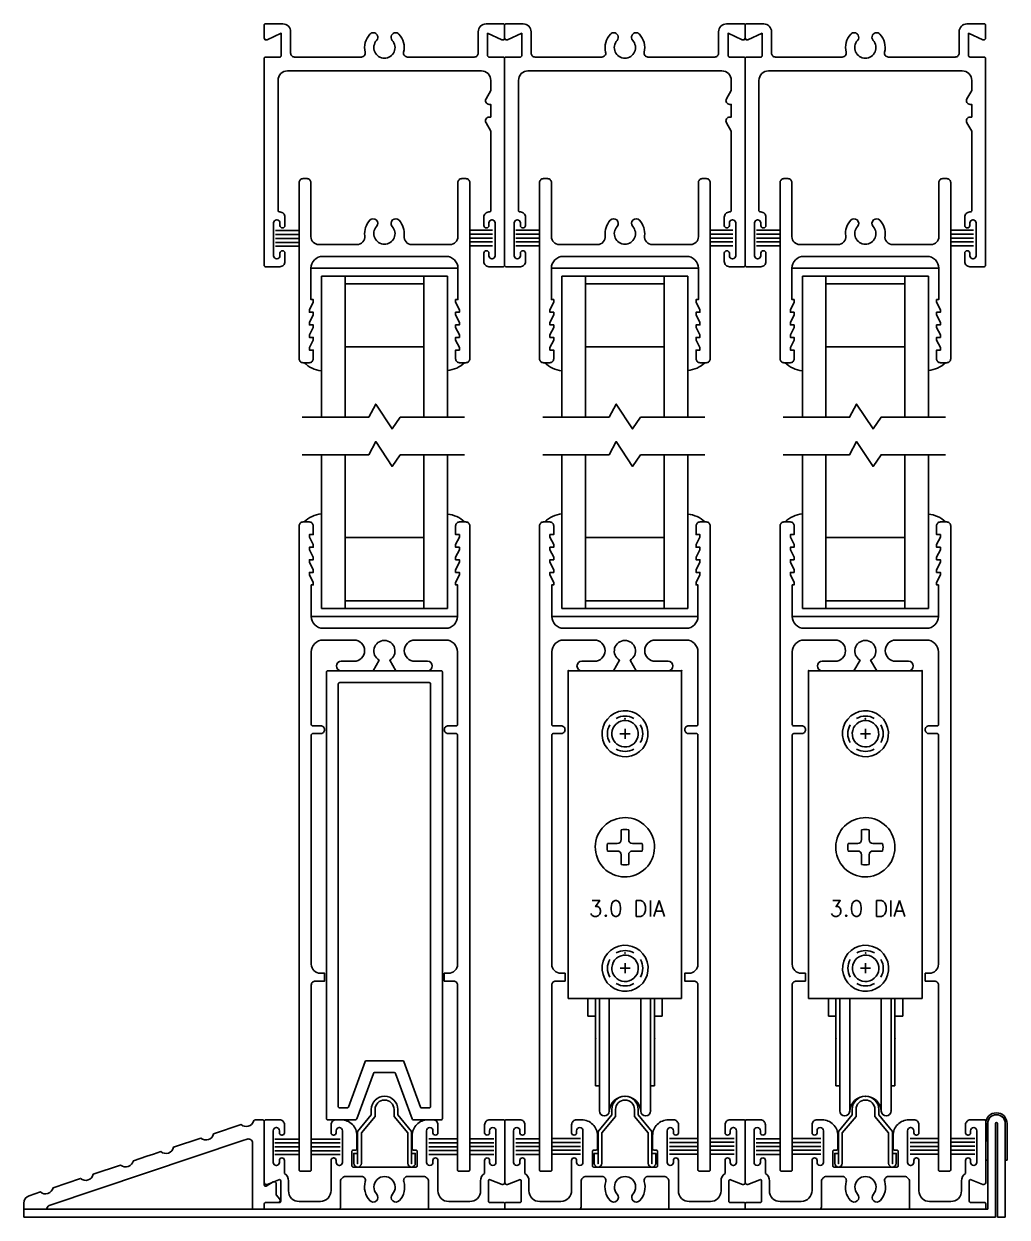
# Model space of a CAD drawing. Extents: x -28 to 139, y -71 to 26.
# Drawn here: x -8.36 to -0.56, y 10.05 to 19.51 of the extents above; entities that cross this region are included whole.
import ezdxf
from ezdxf.enums import TextEntityAlignment as Align

# ---------------------------------------------------------------- set-up
doc = ezdxf.new("R2010")
doc.units = 0
doc.header["$MEASUREMENT"] = 0
doc.layers.get('0').update_dxf_attribs({"linetype": 'CONTINUOUS'})
for name, color, linetype in [('FRAME', 1, 'CONTINUOUS'), ('GLASS-VINYL', 7, 'CONTINUOUS'), ('HEM COVER', 4, 'CONTINUOUS'), ('RISER', 7, 'CONTINUOUS'), ('SASH', 5, 'CONTINUOUS'), ('SEAL', 7, 'CONTINUOUS'), ('SILL-PAN', 7, 'CONTINUOUS'), ('VENT', 5, 'CONTINUOUS')]:
    doc.layers.add(name, color=color, linetype=linetype)
doc.styles.get("Standard").update_dxf_attribs({"font": 'simplex.shx'})

# ---------------------------------------------------------------- blocks, each defined once
blk = doc.blocks.new('3004 STD TOP-RAIL')
at = {"color": 5}
blk.add_lwpolyline([(-0.116, 0.1058), (-0.116, 0.1058, 0.216769), (-0.156, -0.0179, -0.448133), (-0.2176, -0.087), (-0.521, -0.087, -0.414214), (-0.583, -0.025), (-0.583, 0.405, 0.414214), (-0.614, 0.436), (-0.646, 0.436, 0.414214), (-0.677, 0.405), (-0.677, -0.993, 0.414214), (-0.646, -1.024), (-0.596, -1.024, 0.414214), (-0.565, -0.993), (-0.565, -0.924), (-0.595, -0.924), (-0.595, -0.904), (-0.565, -0.844), (-0.565, -0.824), (-0.595, -0.824), (-0.595, -0.804), (-0.565, -0.744), (-0.565, -0.724), (-0.595, -0.724), (-0.595, -0.704), (-0.565, -0.644), (-0.565, -0.624), (-0.595, -0.624), (-0.595, -0.604), (-0.565, -0.544), (-0.565, -0.524), (-0.583, -0.524), (-0.583, -0.275, -0.414214), (-0.489, -0.181), (0, -0.181), (0.489, -0.181, -0.414214), (0.583, -0.275), (0.583, -0.524), (0.565, -0.524), (0.565, -0.544), (0.595, -0.604), (0.595, -0.624), (0.565, -0.624), (0.565, -0.644), (0.595, -0.704), (0.595, -0.724), (0.565, -0.724), (0.565, -0.744), (0.595, -0.804), (0.595, -0.824), (0.565, -0.824), (0.565, -0.844), (0.595, -0.904), (0.595, -0.924), (0.565, -0.924), (0.565, -0.993, 0.414214), (0.596, -1.024), (0.646, -1.024, 0.414214), (0.677, -0.993), (0.677, 0.405, 0.414214), (0.646, 0.436), (0.614, 0.436, 0.414214), (0.583, 0.405), (0.583, -0.025, -0.414214), (0.521, -0.087), (0.2176, -0.087, -0.448133), (0.156, -0.0179, 0.216769), (0.116, 0.1058, 0.999998), (0.0621, 0.0566, -0.651692), (0, -0.084, -0.651692), (-0.0621, 0.0566, 0.999998), (-0.116, 0.1058), (-0.116, 0.1058)], format="xyb", dxfattribs=at)
blk = doc.blocks.new('3027 MAMMOTH B-RAIL')
at = {"color": 0}
blk.add_lwpolyline([(0.475, -0.624, 0.414214), (0.506, -0.655), (0.57, -0.655, -0.414214), (0.58, -0.665), (0.58, -2.484, -0.414214), (0.508, -2.556), (0.475, -2.556), (0.475, -2.618), (0.549, -2.618, -0.414214), (0.58, -2.649), (0.58, -4.116, 0.414214), (0.59, -4.126), (0.667, -4.126, 0.414214), (0.677, -4.116), (0.677, 0.993, 0.414214), (0.646, 1.024), (0.596, 1.024, 0.414214), (0.565, 0.993), (0.565, 0.924), (0.595, 0.924), (0.595, 0.904), (0.565, 0.844), (0.565, 0.824), (0.595, 0.824), (0.595, 0.804), (0.565, 0.744), (0.565, 0.724), (0.595, 0.724), (0.595, 0.704), (0.565, 0.644), (0.565, 0.624), (0.595, 0.624), (0.595, 0.604), (0.565, 0.544), (0.565, 0.524), (0.58, 0.524), (0.58, 0.275, -0.414214), (0.486, 0.181), (-0.486, 0.181, -0.414214), (-0.58, 0.275), (-0.58, 0.524), (-0.565, 0.524), (-0.565, 0.544), (-0.595, 0.604), (-0.595, 0.624), (-0.565, 0.624), (-0.565, 0.644), (-0.595, 0.704), (-0.595, 0.724), (-0.565, 0.724), (-0.565, 0.744), (-0.595, 0.804), (-0.595, 0.824), (-0.565, 0.824), (-0.565, 0.844), (-0.595, 0.904), (-0.595, 0.924), (-0.565, 0.924), (-0.565, 0.993, 0.414214), (-0.596, 1.024), (-0.646, 1.024, 0.414214), (-0.677, 0.993), (-0.677, -4.116, 0.414214), (-0.667, -4.126), (-0.59, -4.126, 0.414214), (-0.58, -4.116), (-0.58, -2.649, -0.414214), (-0.549, -2.618), (-0.475, -2.618), (-0.475, -2.556), (-0.508, -2.556, -0.414214), (-0.58, -2.484), (-0.58, -0.665, -0.414214), (-0.57, -0.655), (-0.506, -0.655, 0.414214), (-0.475, -0.624, 0.414214), (-0.506, -0.593), (-0.57, -0.593, -0.414214), (-0.58, -0.583), (-0.58, -0.007, -0.414214), (-0.486, 0.087), (-0.2415, 0.087, -1), (-0.2415, -0.081), (-0.3425, -0.081, 1), (-0.3425, -0.156), (-0.0901, -0.156), (-0.042, -0.0727, -3.732051), (0.042, -0.0727), (0.0901, -0.156), (0.3425, -0.156, 1), (0.3425, -0.081), (0.2415, -0.081, -1), (0.2415, 0.087), (0.486, 0.087, -0.414214), (0.58, -0.007), (0.58, -0.583, -0.414214), (0.57, -0.593), (0.506, -0.593, 0.414214)], format="xyb", close=True, dxfattribs=at)
blk = doc.blocks.new('FW1020 STD SILL')
blk.add_lwpolyline([(0.075, 0.457, 1), (-0.075, 0.457), (-0.075, 0.4023), (-0.184, 0.2724), (-0.184, 0.03, -1), (-0.244, 0.03), (-0.244, 0.109), (-0.2141, 0.109), (-0.214, 0.027), (-0.214, 0.2833), (-0.105, 0.4132), (-0.105, 0.457, -1), (0.105, 0.457), (0.105, 0.4132), (0.214, 0.2833), (0.214, 0.027), (0.2141, 0.109), (0.244, 0.109), (0.244, 0.03, -1), (0.184, 0.03), (0.184, 0.2724), (0.075, 0.4023)], format="xyb", close=True)
blk = doc.blocks.new('Roller Assy 3p0 Dia - Side(EX)')
at = {"color": 7}
for p, q in [((-0.45, 0), (-0.45, -2.6)), ((0.45, 0), (-0.45, 0)), ((0.45, -2.6), (0.45, 0)), ((-0.03, -1.263), (-0.03, -1.34)), ((0.03, -1.34), (0.03, -1.263)), ((-0.06, -1.37), (-0.137, -1.37)), ((0.137, -1.37), (0.06, -1.37)), ((-0.137, -1.43), (-0.06, -1.43)), ((-0.03, -1.46), (-0.03, -1.537)), ((0.03, -1.537), (0.03, -1.46)), ((0.06, -1.43), (0.137, -1.43)), ((-0.45, -2.6), (0.45, -2.6)), ((-0.2932, -2.7403), (-0.2932, -2.6)), ((0.297, -2.7403), (0.297, -2.6)), ((-0.2312, -2.7403), (-0.2932, -2.7403)), ((0.235, -2.7403), (0.297, -2.7403))]:
    blk.add_line(p, q, dxfattribs=at)
at = {"linetype": 'Continuous'}
for p, q in [((0.001, -0.54), (0.001, -0.46)), ((-0.039, -0.5), (0.041, -0.5)), ((-0.0381, -2.36), (0.0419, -2.36)), ((0.0019, -2.4), (0.0019, -2.32))]:
    blk.add_line(p, q, dxfattribs=at)
for p, q in [((-0.233, -3.2938), (-0.233, -2.6)), ((-0.202, -2.6), (-0.202, -3.4919)), ((-0.1239, -2.6), (-0.1239, -3.4938)), ((0.1258, -2.6), (0.1258, -3.4938)), ((0.204, -3.4919), (0.204, -2.6)), ((0.235, -3.2938), (0.235, -2.6)), ((-0.202, -3.2938), (-0.233, -3.2938)), ((0.204, -3.2938), (0.235, -3.2938))]:
    blk.add_line(p, q)
at = {"color": 7}
for centre, radius, start, end in [((0.001, -0.5), 0.1825, 106.169, 106.13779), ((0.001, -0.5), 0.105, 131.02314, 130.98281), ((0, -1.4), 0.235, 117.4668, 117.43088), ((0, -1.4), 0.1403, 77.65052, 102.34948), ((0, -1.4), 0.1403, 167.65052, 192.34948), ((-0.06, -1.34), 0.03, 270, 0), ((0.06, -1.34), 0.03, 180, 270), ((0, -1.4), 0.1403, 347.65052, 12.34948), ((-0.06, -1.46), 0.03, 0, 90), ((0.06, -1.46), 0.03, 90, 180), ((0, -1.4), 0.1403, 257.65052, 282.34948), ((0.0019, -2.36), 0.1825, 106.169, 106.13779), ((0.0019, -2.36), 0.105, 131.02314, 130.98281)]:
    blk.add_arc(centre, radius, start, end, dxfattribs=at)
at = {"color": 7, "linetype": 'Continuous'}
for centre, start, end in [((0.001, -0.5), 60, 120), ((0.001, -0.5), 150, 210), ((0.001, -0.5), 330, 30), ((0.001, -0.5), 240, 300), ((0.0019, -2.36), 60, 120), ((0.0019, -2.36), 150, 210), ((0.0019, -2.36), 330, 30), ((0.0019, -2.36), 240, 300)]:
    blk.add_arc(centre, 0.1403, start, end, dxfattribs=at)
for centre, radius, start, end in [((0.001, -3.5), 0.125, 2.82928, 177.17072), ((-0.1629, -3.4919), 0.0391, 180, 357.17072), ((0.1649, -3.4919), 0.0391, 182.82928, 0)]:
    blk.add_arc(centre, radius, start, end)
at = {"color": 7, "linetype": 'ByBlock'}
for p in [(-0.45, 0), (0.45, 0), (0.001, -0.38), (0.0019, -2.24)]:
    blk.add_point(p, dxfattribs=at)
at = {"color": 0, "linetype": 'ByBlock'}
for p in [(-0.45, 0), (-0.45, 0), (0.45, 0), (0.45, 0), (-0.233, -2.9152), (0.235, -2.9152), (0.001, -3.375), (-0.1239, -3.4938), (0.204, -3.4919)]:
    blk.add_point(p, dxfattribs=at)
blk.add_text('3.0 DIA', height=0.125).set_placement((0.0172, -1.9487), align=Align.CENTER)
blk = doc.blocks.new('3762 Mammoth Setting Block')
for points in [[(0.0785, -3.187, -0.315299), (0.0879, -3.1936), (0.2196, -3.5554, 0.315299), (0.229, -3.562), (0.45, -3.562, 0.414214), (0.46, -3.552), (0.46, -0.01, 0.414214), (0.45, 0), (-0.45, 0, 0.414214), (-0.46, -0.01), (-0.46, -3.552, 0.414214), (-0.45, -3.562), (-0.229, -3.562, 0.315299), (-0.2196, -3.5554), (-0.0879, -3.1936, -0.315299), (-0.0785, -3.187)], [(0.1443, -3.093, -0.315299), (0.1537, -3.0996), (0.2854, -3.4614, 0.315299), (0.2948, -3.468), (0.356, -3.468, 0.414214), (0.366, -3.458), (0.366, -0.104, 0.414214), (0.356, -0.094), (-0.356, -0.094, 0.414214), (-0.366, -0.104), (-0.366, -3.458, 0.414214), (-0.356, -3.468), (-0.2948, -3.468, 0.315299), (-0.2854, -3.4614), (-0.1537, -3.0996, -0.315299), (-0.1443, -3.093)]]:
    blk.add_lwpolyline(points, format="xyb", close=True)
blk = doc.blocks.new('3046 MS HEAD SINGLE TRACK')
blk.add_lwpolyline([(1.76, 1.0945), (1.898, 1.0945, -0.414214), (1.908, 1.0845), (1.908, 0.9825, -0.546624), (1.8853, 0.968), (1.773, 1.0195), (1.773, 0.8415, 0.414214), (1.783, 0.8315), (1.898, 0.8315, -0.414214), (1.908, 0.8215), (1.908, -0.8215, -0.414214), (1.898, -0.8315), (1.783, -0.8315, -0.414214), (1.743, -0.7915), (1.743, -0.724, -0.414214), (1.7625, -0.7045), (1.7635, -0.7045, -0.414214), (1.783, -0.724), (1.783, -0.745, 0.414214), (1.8075, -0.7695), (1.8085, -0.7695, 0.414214), (1.833, -0.745), (1.833, -0.484, 0.414214), (1.8085, -0.4595), (1.8075, -0.4595, 0.414214), (1.783, -0.484), (1.783, -0.505, -0.414214), (1.7635, -0.5245), (1.763, -0.5245, -0.414214), (1.743, -0.5045), (1.743, -0.4375, -0.414214), (1.783, -0.3975), (1.788, -0.3975, 0.414214), (1.798, -0.3875), (1.798, 0.2447), (1.76, 0.3105, -0.57735), (1.786, 0.3555), (1.798, 0.3555), (1.798, 0.4555), (1.786, 0.4555, -0.57735), (1.76, 0.5005), (1.798, 0.5663), (1.798, 0.6465, 0.414214), (1.723, 0.7215), (0.185, 0.7215, 0.414214), (0.11, 0.6465), (0.11, -0.3875, 0.414214), (0.12, -0.3975), (0.125, -0.3975, -0.414214), (0.165, -0.4375), (0.165, -0.5045, -0.414214), (0.145, -0.5245), (0.1445, -0.5245, -0.414214), (0.125, -0.505), (0.125, -0.484, 0.414214), (0.1005, -0.4595), (0.0995, -0.4595, 0.414214), (0.075, -0.484), (0.075, -0.745, 0.414214), (0.0995, -0.7695), (0.1005, -0.7695, 0.414214), (0.125, -0.745), (0.125, -0.724, -0.414214), (0.1445, -0.7045), (0.1455, -0.7045, -0.414214), (0.165, -0.724), (0.165, -0.7915, -0.414214), (0.125, -0.8315), (0.01, -0.8315, -0.414214), (0, -0.8215), (0, 0.8215, -0.414214), (0.01, 0.8315), (0.125, 0.8315, 0.414214), (0.135, 0.8415), (0.135, 1.0195), (0.0227, 0.968, -0.546624), (0, 0.9825), (0, 1.0845, -0.414214), (0.01, 1.0945), (0.148, 1.0945, -0.414214), (0.21, 1.0325), (0.21, 0.8625, 0.414214), (0.241, 0.8315), (0.7712, 0.8315, 0.485225), (0.8014, 0.8698, -0.250378), (0.8386, 1.013, -0.505732), (0.8962, 1.0065), (0.8968, 1.0056, -0.327538), (0.8921, 0.9633, 0.652778), (0.954, 0.8225, 0.652778), (1.0159, 0.9633, -0.327538), (1.0112, 1.0056), (1.0118, 1.0065, -0.505732), (1.0694, 1.013, -0.250378), (1.1066, 0.8698, 0.485225), (1.1368, 0.8315), (1.667, 0.8315, 0.414214), (1.698, 0.8625), (1.698, 1.0325, -0.414214)], format="xyb", close=True)
blk = doc.blocks.new('3741 SINGLE TRACK SILL')
blk.add_lwpolyline([(0.5181, 0), (0.364, 0, -0.414214), (0.354, 0.01), (0.354, 0.22, 0.414214), (0.314, 0.26), (0.2548, 0.26), (0.1875, 0.26, 0.499657), (0.1577, 0.2204, -0.259642), (0.1231, 0.0696, -1), (0.0674, 0.1198, 2.247229), (-0.0574, 0.1198, -1), (-0.1131, 0.0696, -0.259642), (-0.1477, 0.2204, 0.499657), (-0.1775, 0.26), (-0.2537, 0.26), (-0.304, 0.26, 0.414214), (-0.344, 0.22), (-0.344, 0.02, -0.414214), (-0.364, 0), (-0.5133, 0), (-0.5839, 0), (-0.939, 0, -0.414214), (-0.949, 0.01), (-0.949, 0.044, -0.414214), (-0.939, 0.054), (-0.829, 0.054, 0.414214), (-0.819, 0.064), (-0.819, 0.2254, 0.528549), (-0.8327, 0.2347), (-0.9272, 0.1976, -0.528549), (-0.949, 0.2125), (-0.949, 0.302), (-0.949, 0.7, -0.414214), (-0.939, 0.71), (-0.829, 0.71, -0.414214), (-0.789, 0.67), (-0.789, 0.6075, -0.414214), (-0.8085, 0.588), (-0.8095, 0.588, -0.414214), (-0.829, 0.6075), (-0.829, 0.6235, 0.414214), (-0.8535, 0.648), (-0.8545, 0.648, 0.414214), (-0.879, 0.6235), (-0.879, 0.3725, 0.414214), (-0.8545, 0.348), (-0.8535, 0.348, 0.414214), (-0.829, 0.3725), (-0.829, 0.3885, -0.414214), (-0.8095, 0.408), (-0.809, 0.408, -0.414214), (-0.789, 0.388), (-0.789, 0.2852, -0.250492), (-0.757, 0.2254), (-0.757, 0.147, 0.414214), (-0.672, 0.062), (-0.5802, 0.062), (-0.504, 0.062, 0.406851), (-0.419, 0.15), (-0.419, 0.334), (-0.419, 0.388, -0.414214), (-0.399, 0.408), (-0.3985, 0.408, -0.414214), (-0.379, 0.3885), (-0.379, 0.3725, 0.414214), (-0.3545, 0.348), (-0.3535, 0.348, 0.414214), (-0.329, 0.3725), (-0.329, 0.6235, 0.414214), (-0.3535, 0.648), (-0.3545, 0.648, 0.414214), (-0.379, 0.6235), (-0.379, 0.6075, -0.414214), (-0.3985, 0.588), (-0.3995, 0.588, -0.414214), (-0.419, 0.6075), (-0.419, 0.67, -0.414214), (-0.379, 0.71), (-0.3562, 0.71), (-0.339, 0.71, -0.414214), (-0.214, 0.585), (-0.214, 0.48, -0.414214), (-0.224, 0.47), (-0.244, 0.47, 0.414214), (-0.254, 0.46), (-0.254, 0.345, 0.414214), (-0.244, 0.335), (0.254, 0.335, 0.414214), (0.264, 0.345), (0.264, 0.46, 0.414214), (0.254, 0.47), (0.234, 0.47, -0.414214), (0.224, 0.48), (0.224, 0.585, -0.414214), (0.349, 0.71), (0.3562, 0.71), (0.389, 0.71, -0.414214), (0.429, 0.67), (0.429, 0.6075, -0.414214), (0.4095, 0.588), (0.4085, 0.588, -0.414214), (0.389, 0.6075), (0.389, 0.6235, 0.414214), (0.3645, 0.648), (0.3635, 0.648, 0.414214), (0.339, 0.6235), (0.339, 0.3725, 0.414214), (0.3635, 0.348), (0.3645, 0.348, 0.414214), (0.389, 0.3725), (0.389, 0.3885, -0.414214), (0.4085, 0.408), (0.409, 0.408, -0.414214), (0.429, 0.388), (0.429, 0.334), (0.429, 0.147, 0.414214), (0.514, 0.062), (0.5837, 0.062), (0.682, 0.062, 0.414214), (0.767, 0.147), (0.767, 0.2254, -0.250492), (0.799, 0.2852), (0.799, 0.388, -0.414214), (0.819, 0.408), (0.8195, 0.408, -0.414214), (0.839, 0.3885), (0.839, 0.3725, 0.414214), (0.8635, 0.348), (0.8645, 0.348, 0.414214), (0.889, 0.3725), (0.889, 0.6235, 0.414214), (0.8645, 0.648), (0.8635, 0.648, 0.414214), (0.839, 0.6235), (0.839, 0.6075, -0.414214), (0.8195, 0.588), (0.8185, 0.588, -0.414214), (0.799, 0.6075), (0.799, 0.67, -0.414214), (0.839, 0.71), (0.949, 0.71, -0.414214), (0.959, 0.7), (0.959, 0.302), (0.959, 0.2125, -0.528549), (0.9372, 0.1976), (0.8427, 0.2347, 0.528549), (0.829, 0.2254), (0.829, 0.064, 0.414214), (0.839, 0.054), (0.949, 0.054, -0.414214), (0.959, 0.044), (0.959, 0.01, -0.414214), (0.949, 0), (0.6145, 0)], format="xyb", close=True)
blk = doc.blocks.new('3752 RISER')
at = {"color": 1}
blk.add_lwpolyline([(0.1219, -0.3642), (0.095, -0.3277), (0.095, -0.2405, 0.57735), (0.071, -0.2267), (0.015, -0.259, -0.57735), (0, -0.2503), (0, 0.2503, 0.414214), (-0.016, 0.2663), (-0.0701, 0.2663, 0.321849), (-0.0853, 0.2555, -0.530341), (-0.1842, 0.228), (-0.4021, 0.155, -0.564933), (-0.5028, 0.1212), (-0.7207, 0.0482, -0.564933), (-0.8214, 0.0144), (-0.8799, -0.0052), (-0.9325, -0.0228), (-1.0393, -0.0586, -0.564933), (-1.14, -0.0924), (-1.3578, -0.1654, -0.564933), (-1.4585, -0.1992), (-1.6764, -0.2722, -0.564933), (-1.7771, -0.306), (-1.8657, -0.3357, 0.322343), (-1.908, -0.3945), (-1.908, -0.4437), (-1.7271, -0.4437, -0.324941), (-1.706, -0.414), (-0.1698, 0.101), (-0.1349, 0.1128, -0.512467), (-0.094, 0.0834), (-0.094, -0.3858), (-0.094, -0.4337, 0.414214), (-0.084, -0.4437), (-0.01, -0.4437, 0.414214), (0, -0.4337), (0, -0.3997, -0.414214), (0.01, -0.3897), (0.109, -0.3897, 0.614986)], format="xyb", close=True, dxfattribs=at)

msp = doc.modelspace()

# ---------------------------------------------------------------- linework, layer by layer
at = {"layer": 'GLASS-VINYL'}
for p, q in [((-4.91381, 17.57611), (-6.07981, 17.57611)), ((-5.99685, 16.39347), (-5.99685, 17.51411)), ((-4.99685, 17.51411), (-5.99685, 17.51411)), ((-5.80935, 16.39347), (-5.80935, 17.51411)), ((-5.18435, 16.39347), (-5.18435, 17.51411)), ((-4.99685, 16.39347), (-4.99685, 17.51411)), ((-3.00581, 17.57611), (-4.17181, 17.57611)), ((-4.08885, 16.39347), (-4.08885, 17.51411)), ((-3.08885, 17.51411), (-4.08885, 17.51411)), ((-3.90135, 16.39347), (-3.90135, 17.51411)), ((-3.27635, 16.39347), (-3.27635, 17.51411)), ((-3.08885, 16.39347), (-3.08885, 17.51411)), ((-1.09781, 17.57611), (-2.26381, 17.57611)), ((-2.18085, 16.39347), (-2.18085, 17.51411)), ((-1.18085, 17.51411), (-2.18085, 17.51411)), ((-1.99335, 16.39347), (-1.99335, 17.51411)), ((-1.36835, 16.39347), (-1.36835, 17.51411)), ((-1.18085, 16.39347), (-1.18085, 17.51411)), ((-5.18435, 17.45211), (-5.80935, 17.45211)), ((-3.27635, 17.45211), (-3.90135, 17.45211)), ((-1.36835, 17.45211), (-1.99335, 17.45211)), ((-5.18435, 16.95111), (-5.80935, 16.95111)), ((-3.27635, 16.95111), (-3.90135, 16.95111)), ((-1.36835, 16.95111), (-1.99335, 16.95111)), ((-5.99685, 16.09648), (-5.99685, 14.8759)), ((-5.80935, 16.09648), (-5.80935, 14.8759)), ((-5.18435, 16.09648), (-5.18435, 14.8759)), ((-4.99685, 16.09648), (-4.99685, 14.8759)), ((-4.08885, 16.09648), (-4.08885, 14.8759)), ((-3.90135, 16.09648), (-3.90135, 14.8759)), ((-3.27635, 16.09648), (-3.27635, 14.8759)), ((-3.08885, 16.09648), (-3.08885, 14.8759)), ((-2.18085, 16.09648), (-2.18085, 14.8759)), ((-1.99335, 16.09648), (-1.99335, 14.8759)), ((-1.36835, 16.09648), (-1.36835, 14.8759)), ((-1.18085, 16.09648), (-1.18085, 14.8759)), ((-5.18435, 15.4389), (-5.80935, 15.4389)), ((-3.27635, 15.4389), (-3.90135, 15.4389)), ((-1.36835, 15.4389), (-1.99335, 15.4389)), ((-4.99685, 14.8759), (-5.99685, 14.8759)), ((-5.18435, 14.9379), (-5.80935, 14.9379)), ((-3.08885, 14.8759), (-4.08885, 14.8759)), ((-3.27635, 14.9379), (-3.90135, 14.9379)), ((-1.18085, 14.8759), (-2.18085, 14.8759)), ((-1.36835, 14.9379), (-1.99335, 14.9379)), ((-4.91681, 14.8139), (-6.07681, 14.8139)), ((-3.00881, 14.8139), (-4.16881, 14.8139)), ((-1.10081, 14.8139), (-2.26081, 14.8139))]:
    msp.add_line(p, q, dxfattribs=at)
for points in [[(-4.86146, 16.39347), (-5.37181, 16.39347), (-5.43549, 16.30121), (-5.566, 16.49773), (-5.62181, 16.39347), (-6.14833, 16.39347)], [(-2.95346, 16.39347), (-3.46381, 16.39347), (-3.52749, 16.30121), (-3.658, 16.49773), (-3.71381, 16.39347), (-4.24033, 16.39347)], [(-1.04546, 16.39347), (-1.55581, 16.39347), (-1.61949, 16.30121), (-1.75, 16.49773), (-1.80581, 16.39347), (-2.33233, 16.39347)], [(-4.86146, 16.09648), (-5.37181, 16.09648), (-5.43549, 16.00422), (-5.566, 16.20075), (-5.62181, 16.09648), (-6.14833, 16.09648)], [(-2.95346, 16.09648), (-3.46381, 16.09648), (-3.52749, 16.00422), (-3.658, 16.20075), (-3.71381, 16.09648), (-4.24033, 16.09648)], [(-1.04546, 16.09648), (-1.55581, 16.09648), (-1.61949, 16.00422), (-1.75, 16.20075), (-1.80581, 16.09648), (-2.33233, 16.09648)]]:
    msp.add_lwpolyline(points, dxfattribs=at)
for centre, start, end in [((-5.9785, 16.98101), 224.935627, 265.182257), ((-5.01316, 16.98312), 274.280755, 314.252642), ((-4.0705, 16.98101), 224.935627, 265.182257), ((-3.10516, 16.98312), 274.280755, 314.252642), ((-2.1625, 16.98101), 224.935627, 265.182257), ((-1.19716, 16.98312), 274.280755, 314.252642), ((-5.9785, 15.409), 94.817743, 135.064373), ((-5.01316, 15.4069), 45.747358, 85.719245), ((-4.0705, 15.409), 94.817743, 135.064373), ((-3.10516, 15.4069), 45.747358, 85.719245), ((-2.1625, 15.409), 94.817743, 135.064373), ((-1.19716, 15.4069), 45.747358, 85.719245)]:
    msp.add_arc(centre, 0.2185, start, end, dxfattribs=at)
at = {"layer": 'HEM COVER'}
msp.add_lwpolyline([(-0.72574, 10.7919), (-0.72524, 10.5019), (-0.71024, 10.5019), (-0.71074, 10.7919, -1), (-0.57074, 10.7919), (-0.57124, 10.5019), (-0.55624, 10.5019), (-0.55574, 10.7919, 1)], format="xyb", close=True, dxfattribs=at)
at = {"layer": 'SEAL'}
for p, q in [((-6.36136, 17.87389), (-6.17162, 17.87389)), ((-6.36136, 17.84289), (-6.17162, 17.84289)), ((-6.36136, 17.81189), (-6.17162, 17.81189)), ((-4.63956, 17.87748), (-4.81981, 17.87748)), ((-4.63956, 17.84648), (-4.81981, 17.84648)), ((-4.63956, 17.81548), (-4.81981, 17.81548)), ((-4.45336, 17.87748), (-4.26581, 17.87748)), ((-4.45336, 17.84648), (-4.26581, 17.84648)), ((-4.45336, 17.81548), (-4.26581, 17.81548)), ((-2.73156, 17.87748), (-2.91181, 17.87748)), ((-2.73156, 17.84648), (-2.91181, 17.84648)), ((-2.73156, 17.81548), (-2.91181, 17.81548)), ((-2.54536, 17.87748), (-2.35781, 17.87748)), ((-2.54536, 17.84648), (-2.35781, 17.84648)), ((-2.54536, 17.81548), (-2.35781, 17.81548)), ((-0.82356, 17.87748), (-1.00381, 17.87748)), ((-0.82356, 17.84648), (-1.00381, 17.84648)), ((-0.82356, 17.81548), (-1.00381, 17.81548)), ((-6.36136, 17.78089), (-6.17162, 17.78089)), ((-6.36136, 17.74989), (-6.17162, 17.74989)), ((-4.63956, 17.78448), (-4.81981, 17.78448)), ((-4.63956, 17.75348), (-4.81981, 17.75348)), ((-4.45336, 17.78448), (-4.26581, 17.78448)), ((-4.45336, 17.75348), (-4.26581, 17.75348)), ((-2.73156, 17.78448), (-2.91181, 17.78448)), ((-2.73156, 17.75348), (-2.91181, 17.75348)), ((-2.54536, 17.78448), (-2.35781, 17.78448)), ((-2.54536, 17.75348), (-2.35781, 17.75348)), ((-0.82356, 17.78448), (-1.00381, 17.78448)), ((-0.82356, 17.75348), (-1.00381, 17.75348)), ((-6.3653, 10.66911), (-6.17556, 10.66911)), ((-6.3653, 10.63811), (-6.17556, 10.63811)), ((-6.3653, 10.60711), (-6.17556, 10.60711)), ((-5.84799, 10.66911), (-6.07884, 10.66911)), ((-5.84799, 10.63811), (-6.07884, 10.63811)), ((-5.84799, 10.60711), (-6.07884, 10.60711)), ((-5.1437, 10.66973), (-4.91284, 10.66973)), ((-5.1437, 10.63873), (-4.91284, 10.63873)), ((-5.1437, 10.60773), (-4.91284, 10.60773)), ((-4.6291, 10.67068), (-4.81884, 10.67068)), ((-4.6291, 10.63968), (-4.81884, 10.63968)), ((-4.6291, 10.60868), (-4.81884, 10.60868)), ((-4.45459, 10.67068), (-4.26484, 10.67068)), ((-4.45459, 10.63968), (-4.26484, 10.63968)), ((-4.45459, 10.60868), (-4.26484, 10.60868)), ((-3.94124, 10.67286), (-4.17084, 10.67286)), ((-3.94124, 10.64186), (-4.17084, 10.64186)), ((-3.94124, 10.61086), (-4.17084, 10.61086)), ((-3.23435, 10.67286), (-3.00484, 10.67286)), ((-3.23435, 10.64186), (-3.00484, 10.64186)), ((-3.23435, 10.61086), (-3.00484, 10.61086)), ((-2.7211, 10.67381), (-2.91084, 10.67381)), ((-2.7211, 10.64281), (-2.91084, 10.64281)), ((-2.7211, 10.61181), (-2.91084, 10.61181)), ((-2.54659, 10.67068), (-2.35684, 10.67068)), ((-2.54659, 10.63968), (-2.35684, 10.63968)), ((-2.54659, 10.60868), (-2.35684, 10.60868)), ((-2.03324, 10.67286), (-2.26284, 10.67286)), ((-2.03324, 10.64186), (-2.26284, 10.64186)), ((-2.03324, 10.61086), (-2.26284, 10.61086)), ((-1.32635, 10.67286), (-1.09684, 10.67286)), ((-1.32635, 10.64186), (-1.09684, 10.64186)), ((-1.32635, 10.61086), (-1.09684, 10.61086)), ((-0.8131, 10.67381), (-1.00284, 10.67381)), ((-0.8131, 10.64281), (-1.00284, 10.64281)), ((-0.8131, 10.61181), (-1.00284, 10.61181)), ((-6.3653, 10.57611), (-6.17556, 10.57611)), ((-6.3653, 10.54511), (-6.17556, 10.54511)), ((-5.84799, 10.57611), (-6.07884, 10.57611)), ((-5.84799, 10.54511), (-6.07884, 10.54511)), ((-5.1437, 10.57673), (-4.91284, 10.57673)), ((-5.1437, 10.54573), (-4.91284, 10.54573)), ((-4.6291, 10.57768), (-4.81884, 10.57768)), ((-4.6291, 10.54668), (-4.81884, 10.54668)), ((-4.45459, 10.57768), (-4.26484, 10.57768)), ((-4.45459, 10.54668), (-4.26484, 10.54668)), ((-3.94124, 10.57986), (-4.17084, 10.57986)), ((-3.94124, 10.54886), (-4.17084, 10.54886)), ((-3.23435, 10.57986), (-3.00484, 10.57986)), ((-3.23435, 10.54886), (-3.00484, 10.54886)), ((-2.7211, 10.58081), (-2.91084, 10.58081)), ((-2.7211, 10.54981), (-2.91084, 10.54981)), ((-2.54659, 10.57768), (-2.35684, 10.57768)), ((-2.54659, 10.54668), (-2.35684, 10.54668)), ((-2.03324, 10.57986), (-2.26284, 10.57986)), ((-2.03324, 10.54886), (-2.26284, 10.54886)), ((-1.32635, 10.57986), (-1.09684, 10.57986)), ((-1.32635, 10.54886), (-1.09684, 10.54886)), ((-0.8131, 10.58081), (-1.00284, 10.58081)), ((-0.8131, 10.54981), (-1.00284, 10.54981))]:
    msp.add_line(p, q, dxfattribs=at)
at = {"layer": 'SILL-PAN'}
for p, q in [((-0.71024, 10.1114), (-0.71024, 10.7919)), ((-0.64824, 10.7919), (-0.64824, 10.0494)), ((-0.63324, 10.0494), (-0.63324, 10.7919)), ((-0.57124, 10.7919), (-0.57124, 10.0494)), ((-8.35784, 10.1114), (-0.71024, 10.1114)), ((-8.35784, 10.0494), (-8.35784, 10.1114)), ((-0.64824, 10.0494), (-8.35784, 10.0494)), ((-0.57124, 10.0494), (-0.63324, 10.0494))]:
    msp.add_line(p, q, dxfattribs=at)
for radius in [0.0695, 0.0695, 0.0075, 0.0075]:
    msp.add_arc((-0.64074, 10.7919), radius, 0, 180, dxfattribs=at)

# ---------------------------------------------------------------- block references
for name, p in [('3762 Mammoth Setting Block', (-5.49681, 14.3834)), ('Roller Assy 3p0 Dia - Side(EX)', (-3.58881, 14.3834)), ('Roller Assy 3p0 Dia - Side(EX)', (-1.68081, 14.3834)), ('FW1020 STD SILL', (-5.49584, 10.4464)), ('FW1020 STD SILL', (-3.58784, 10.4464)), ('FW1020 STD SILL', (-1.67984, 10.4464))]:
    msp.add_blockref(name, p)
at = {"layer": 'FRAME'}
for name, p in [('3046 MS HEAD SINGLE TRACK', (-6.45081, 18.41961)), ('3046 MS HEAD SINGLE TRACK', (-4.54281, 18.41961)), ('3046 MS HEAD SINGLE TRACK', (-2.63481, 18.41961)), ('3741 SINGLE TRACK SILL', (-5.50084, 10.1114)), ('3741 SINGLE TRACK SILL', (-3.59284, 10.1114)), ('3741 SINGLE TRACK SILL', (-1.68484, 10.1114))]:
    msp.add_blockref(name, p, dxfattribs=at)
at = {"layer": 'RISER'}
msp.add_blockref('3752 RISER', (-6.44984, 10.55506), dxfattribs=at)
at = {"layer": 'SASH'}
for p in [(-5.49681, 14.5394), (-3.58881, 14.5394), (-1.68081, 14.5394)]:
    msp.add_blockref('3027 MAMMOTH B-RAIL', p, dxfattribs=at)
at = {"layer": 'VENT'}
for p in [(-5.49681, 17.85061), (-3.58881, 17.85061), (-1.68081, 17.85061)]:
    msp.add_blockref('3004 STD TOP-RAIL', p, dxfattribs=at)

doc.saveas('drawing.dxf')
